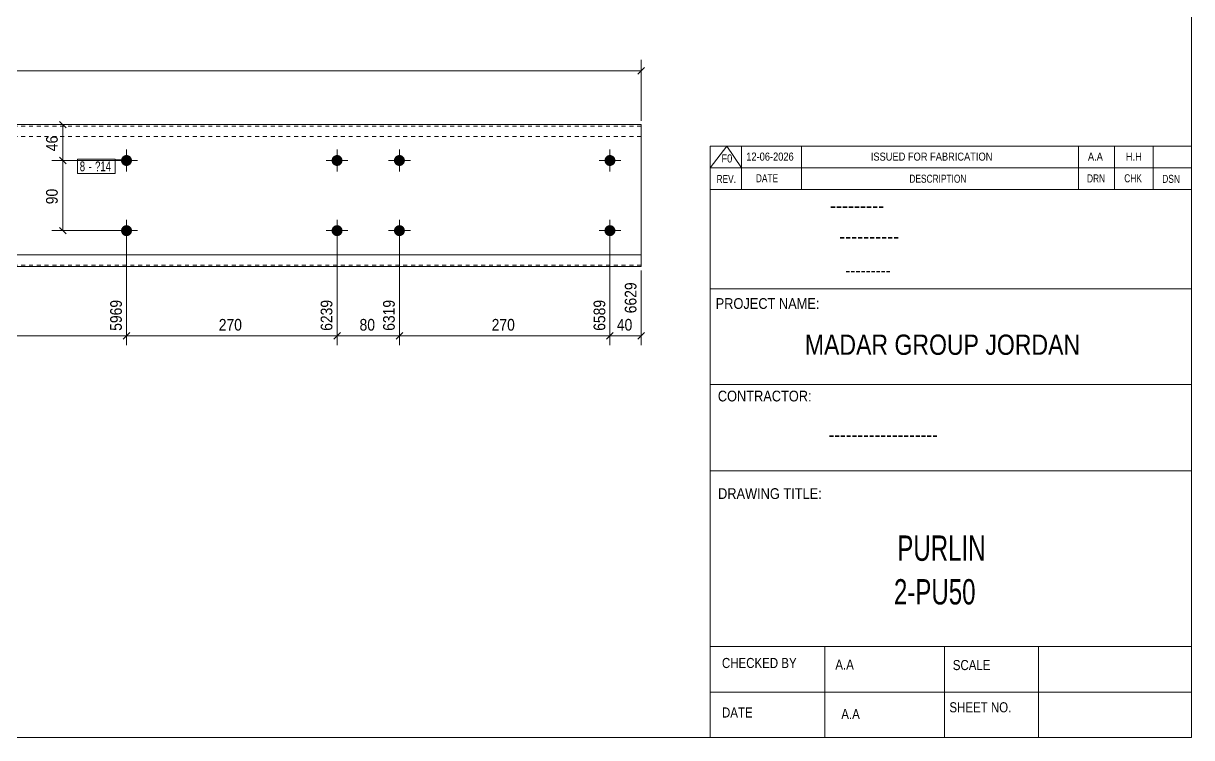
# Model space of a CAD drawing. Header units: millimetres. Extents: x 2 to 579, y 1 to 405.
# Drawn here: x 279.3 to 579, y 5 to 188.3 of the extents above; entities that cross this region are included whole.
import ezdxf

# ---------------------------------------------------------------- set-up
doc = ezdxf.new("R2010")
doc.units = ezdxf.units.MM
doc.linetypes.add('XKITLINE00', pattern=[0])
doc.linetypes.add('XKITLINE01', pattern=[4, 1, -1, 1, -1])
for name, color, linetype, lineweight in [('Bolt', 3, 'Continuous', 0), ('BoltMark', 7, 'Continuous', 0), ('Dimensions', 7, 'Continuous', 0), ('DrawingSheet', 5, 'Continuous', 0), ('OtherObjectType', 7, 'Continuous', 0), ('Part', 2, 'Continuous', 0)]:
    doc.layers.add(name, color=color, linetype=linetype, lineweight=lineweight)
doc.styles.add('@ARIAL_UNICODE_MS_BOLD', font='ARIAL.TTF')
doc.styles.add('ARIAL', font='ARIAL.TTF')
doc.styles.add('ARIAL_NARROW', font='ARIALN.TTF')
doc.styles.add('COMIC_SANS_MS_BOLD', font='COMICBD.TTF')
doc.styles.add('SWIS721_EX_BT', font='ARIAL.TTF')
doc.styles.add('SWISSE', font='ARIAL.TTF')

# ---------------------------------------------------------------- blocks, each defined once
blk = doc.blocks.new('*A2')
at = {"layer": 'Bolt'}
for points in [[(361.2, 153.06), (361.2, 153.02), (361.19, 152.99), (361.19, 152.95), (361.19, 152.92), (361.18, 152.89), (361.18, 152.85), (361.17, 152.82), (361.16, 152.79), (361.16, 152.75), (361.15, 152.72), (361.14, 152.69), (361.13, 152.65), (361.12, 152.62), (361.1, 152.59), (361.09, 152.56), (361.08, 152.52), (361.06, 152.49), (361.05, 152.46), (361.03, 152.43), (361.02, 152.4), (361, 152.37), (360.98, 152.34), (360.96, 152.31), (360.94, 152.29), (360.92, 152.26), (360.9, 152.23), (360.88, 152.2), (360.86, 152.18), (360.83, 152.15), (360.81, 152.13), (360.79, 152.1), (360.76, 152.08), (360.74, 152.05), (360.71, 152.03), (360.69, 152.01), (360.66, 151.99), (360.63, 151.97), (360.6, 151.95), (360.57, 151.93), (360.55, 151.91), (360.52, 151.89), (360.49, 151.87), (360.46, 151.86), (360.43, 151.84), (360.4, 151.83), (360.36, 151.81), (360.33, 151.8), (360.3, 151.79), (360.27, 151.77), (360.24, 151.76), (360.2, 151.75), (360.17, 151.74), (360.14, 151.73), (360.1, 151.73), (360.07, 151.72), (360.04, 151.71), (360, 151.71), (359.97, 151.7), (359.93, 151.7), (359.9, 151.7), (359.87, 151.69), (359.83, 151.69), (359.8, 151.69), (359.76, 151.69), (359.73, 151.69), (359.69, 151.7), (359.66, 151.7), (359.63, 151.7), (359.59, 151.71), (359.56, 151.71), (359.52, 151.72), (359.49, 151.73), (359.46, 151.73), (359.42, 151.74), (359.39, 151.75), (359.36, 151.76), (359.33, 151.77), (359.29, 151.79), (359.26, 151.8), (359.23, 151.81), (359.2, 151.83), (359.17, 151.84), (359.14, 151.86), (359.11, 151.87), (359.08, 151.89), (359.05, 151.91), (359.02, 151.93), (358.99, 151.95), (358.96, 151.97), (358.94, 151.99), (358.91, 152.01), (358.88, 152.03), (358.86, 152.05), (358.83, 152.08), (358.81, 152.1), (358.78, 152.13), (358.76, 152.15), (358.74, 152.18), (358.71, 152.2), (358.69, 152.23), (358.67, 152.26), (358.65, 152.29), (358.63, 152.31), (358.61, 152.34), (358.6, 152.37), (358.58, 152.4), (358.56, 152.43), (358.55, 152.46), (358.53, 152.49), (358.52, 152.52), (358.5, 152.56), (358.49, 152.59), (358.48, 152.62), (358.47, 152.65), (358.46, 152.69), (358.45, 152.72), (358.44, 152.75), (358.43, 152.79), (358.42, 152.82), (358.42, 152.85), (358.41, 152.89), (358.41, 152.92), (358.4, 152.95), (358.4, 152.99), (358.4, 153.02), (358.4, 153.06), (358.4, 153.09), (358.4, 153.13), (358.4, 153.16), (358.4, 153.2), (358.4, 153.23), (358.41, 153.26), (358.41, 153.3), (358.42, 153.33), (358.42, 153.37), (358.43, 153.4), (358.44, 153.43), (358.45, 153.47), (358.46, 153.5), (358.47, 153.53), (358.48, 153.56), (358.49, 153.6), (358.5, 153.63), (358.52, 153.66), (358.53, 153.69), (358.55, 153.72), (358.56, 153.75), (358.58, 153.78), (358.6, 153.81), (358.61, 153.84), (358.63, 153.87), (358.65, 153.9), (358.67, 153.93), (358.69, 153.95), (358.71, 153.98), (358.74, 154.01), (358.76, 154.03), (358.78, 154.06), (358.81, 154.08), (358.83, 154.11), (358.86, 154.13), (358.88, 154.15), (358.91, 154.17), (358.94, 154.2), (358.96, 154.22), (358.99, 154.24), (359.02, 154.26), (359.05, 154.27), (359.08, 154.29), (359.11, 154.31), (359.14, 154.33), (359.17, 154.34), (359.2, 154.36), (359.23, 154.37), (359.26, 154.39), (359.29, 154.4), (359.33, 154.41), (359.36, 154.42), (359.39, 154.43), (359.42, 154.44), (359.46, 154.45), (359.49, 154.46), (359.52, 154.47), (359.56, 154.47), (359.59, 154.48), (359.63, 154.48), (359.66, 154.49), (359.69, 154.49), (359.73, 154.49), (359.76, 154.49), (359.8, 154.49), (359.83, 154.49), (359.87, 154.49), (359.9, 154.49), (359.93, 154.49), (359.97, 154.48), (360, 154.48), (360.04, 154.47), (360.07, 154.47), (360.1, 154.46), (360.14, 154.45), (360.17, 154.44), (360.2, 154.43), (360.24, 154.42), (360.27, 154.41), (360.3, 154.4), (360.33, 154.39), (360.36, 154.37), (360.4, 154.36), (360.43, 154.34), (360.46, 154.33), (360.49, 154.31), (360.52, 154.29), (360.55, 154.27), (360.57, 154.26), (360.6, 154.24), (360.63, 154.22), (360.66, 154.2), (360.69, 154.17), (360.71, 154.15), (360.74, 154.13), (360.76, 154.11), (360.79, 154.08), (360.81, 154.06), (360.83, 154.03), (360.86, 154.01), (360.88, 153.98), (360.9, 153.95), (360.92, 153.93), (360.94, 153.9), (360.96, 153.87), (360.98, 153.84), (361, 153.81), (361.02, 153.78), (361.03, 153.75), (361.05, 153.72), (361.06, 153.69), (361.08, 153.66), (361.09, 153.63), (361.1, 153.6), (361.12, 153.56), (361.13, 153.53), (361.14, 153.5), (361.15, 153.47), (361.16, 153.43), (361.16, 153.4), (361.17, 153.37), (361.18, 153.33), (361.18, 153.3), (361.19, 153.26), (361.19, 153.23), (361.19, 153.2), (361.2, 153.16), (361.2, 153.13), (361.2, 153.09)], [(377.2, 153.06), (377.2, 153.02), (377.19, 152.99), (377.19, 152.95), (377.19, 152.92), (377.18, 152.89), (377.18, 152.85), (377.17, 152.82), (377.16, 152.79), (377.16, 152.75), (377.15, 152.72), (377.14, 152.69), (377.13, 152.65), (377.12, 152.62), (377.1, 152.59), (377.09, 152.56), (377.08, 152.52), (377.06, 152.49), (377.05, 152.46), (377.03, 152.43), (377.02, 152.4), (377, 152.37), (376.98, 152.34), (376.96, 152.31), (376.94, 152.29), (376.92, 152.26), (376.9, 152.23), (376.88, 152.2), (376.86, 152.18), (376.83, 152.15), (376.81, 152.13), (376.79, 152.1), (376.76, 152.08), (376.74, 152.05), (376.71, 152.03), (376.69, 152.01), (376.66, 151.99), (376.63, 151.97), (376.6, 151.95), (376.57, 151.93), (376.55, 151.91), (376.52, 151.89), (376.49, 151.87), (376.46, 151.86), (376.43, 151.84), (376.4, 151.83), (376.36, 151.81), (376.33, 151.8), (376.3, 151.79), (376.27, 151.77), (376.24, 151.76), (376.2, 151.75), (376.17, 151.74), (376.14, 151.73), (376.1, 151.73), (376.07, 151.72), (376.04, 151.71), (376, 151.71), (375.97, 151.7), (375.93, 151.7), (375.9, 151.7), (375.87, 151.69), (375.83, 151.69), (375.8, 151.69), (375.76, 151.69), (375.73, 151.69), (375.69, 151.7), (375.66, 151.7), (375.63, 151.7), (375.59, 151.71), (375.56, 151.71), (375.52, 151.72), (375.49, 151.73), (375.46, 151.73), (375.42, 151.74), (375.39, 151.75), (375.36, 151.76), (375.33, 151.77), (375.29, 151.79), (375.26, 151.8), (375.23, 151.81), (375.2, 151.83), (375.17, 151.84), (375.14, 151.86), (375.11, 151.87), (375.08, 151.89), (375.05, 151.91), (375.02, 151.93), (374.99, 151.95), (374.96, 151.97), (374.94, 151.99), (374.91, 152.01), (374.88, 152.03), (374.86, 152.05), (374.83, 152.08), (374.81, 152.1), (374.78, 152.13), (374.76, 152.15), (374.74, 152.18), (374.71, 152.2), (374.69, 152.23), (374.67, 152.26), (374.65, 152.29), (374.63, 152.31), (374.61, 152.34), (374.6, 152.37), (374.58, 152.4), (374.56, 152.43), (374.55, 152.46), (374.53, 152.49), (374.52, 152.52), (374.5, 152.56), (374.49, 152.59), (374.48, 152.62), (374.47, 152.65), (374.46, 152.69), (374.45, 152.72), (374.44, 152.75), (374.43, 152.79), (374.42, 152.82), (374.42, 152.85), (374.41, 152.89), (374.41, 152.92), (374.4, 152.95), (374.4, 152.99), (374.4, 153.02), (374.4, 153.06), (374.4, 153.09), (374.4, 153.13), (374.4, 153.16), (374.4, 153.2), (374.4, 153.23), (374.41, 153.26), (374.41, 153.3), (374.42, 153.33), (374.42, 153.37), (374.43, 153.4), (374.44, 153.43), (374.45, 153.47), (374.46, 153.5), (374.47, 153.53), (374.48, 153.56), (374.49, 153.6), (374.5, 153.63), (374.52, 153.66), (374.53, 153.69), (374.55, 153.72), (374.56, 153.75), (374.58, 153.78), (374.6, 153.81), (374.61, 153.84), (374.63, 153.87), (374.65, 153.9), (374.67, 153.93), (374.69, 153.95), (374.71, 153.98), (374.74, 154.01), (374.76, 154.03), (374.78, 154.06), (374.81, 154.08), (374.83, 154.11), (374.86, 154.13), (374.88, 154.15), (374.91, 154.17), (374.94, 154.2), (374.96, 154.22), (374.99, 154.24), (375.02, 154.26), (375.05, 154.27), (375.08, 154.29), (375.11, 154.31), (375.14, 154.33), (375.17, 154.34), (375.2, 154.36), (375.23, 154.37), (375.26, 154.39), (375.29, 154.4), (375.33, 154.41), (375.36, 154.42), (375.39, 154.43), (375.42, 154.44), (375.46, 154.45), (375.49, 154.46), (375.52, 154.47), (375.56, 154.47), (375.59, 154.48), (375.63, 154.48), (375.66, 154.49), (375.69, 154.49), (375.73, 154.49), (375.76, 154.49), (375.8, 154.49), (375.83, 154.49), (375.87, 154.49), (375.9, 154.49), (375.93, 154.49), (375.97, 154.48), (376, 154.48), (376.04, 154.47), (376.07, 154.47), (376.1, 154.46), (376.14, 154.45), (376.17, 154.44), (376.2, 154.43), (376.24, 154.42), (376.27, 154.41), (376.3, 154.4), (376.33, 154.39), (376.36, 154.37), (376.4, 154.36), (376.43, 154.34), (376.46, 154.33), (376.49, 154.31), (376.52, 154.29), (376.55, 154.27), (376.57, 154.26), (376.6, 154.24), (376.63, 154.22), (376.66, 154.2), (376.69, 154.17), (376.71, 154.15), (376.74, 154.13), (376.76, 154.11), (376.79, 154.08), (376.81, 154.06), (376.83, 154.03), (376.86, 154.01), (376.88, 153.98), (376.9, 153.95), (376.92, 153.93), (376.94, 153.9), (376.96, 153.87), (376.98, 153.84), (377, 153.81), (377.02, 153.78), (377.03, 153.75), (377.05, 153.72), (377.06, 153.69), (377.08, 153.66), (377.09, 153.63), (377.1, 153.6), (377.12, 153.56), (377.13, 153.53), (377.14, 153.5), (377.15, 153.47), (377.16, 153.43), (377.16, 153.4), (377.17, 153.37), (377.18, 153.33), (377.18, 153.3), (377.19, 153.26), (377.19, 153.23), (377.19, 153.2), (377.2, 153.16), (377.2, 153.13), (377.2, 153.09)], [(361.2, 135.06), (361.2, 135.02), (361.19, 134.99), (361.19, 134.95), (361.19, 134.92), (361.18, 134.89), (361.18, 134.85), (361.17, 134.82), (361.16, 134.79), (361.16, 134.75), (361.15, 134.72), (361.14, 134.69), (361.13, 134.65), (361.12, 134.62), (361.1, 134.59), (361.09, 134.56), (361.08, 134.52), (361.06, 134.49), (361.05, 134.46), (361.03, 134.43), (361.02, 134.4), (361, 134.37), (360.98, 134.34), (360.96, 134.31), (360.94, 134.29), (360.92, 134.26), (360.9, 134.23), (360.88, 134.2), (360.86, 134.18), (360.83, 134.15), (360.81, 134.13), (360.79, 134.1), (360.76, 134.08), (360.74, 134.05), (360.71, 134.03), (360.69, 134.01), (360.66, 133.99), (360.63, 133.97), (360.6, 133.95), (360.57, 133.93), (360.55, 133.91), (360.52, 133.89), (360.49, 133.87), (360.46, 133.86), (360.43, 133.84), (360.4, 133.83), (360.36, 133.81), (360.33, 133.8), (360.3, 133.79), (360.27, 133.77), (360.24, 133.76), (360.2, 133.75), (360.17, 133.74), (360.14, 133.73), (360.1, 133.73), (360.07, 133.72), (360.04, 133.71), (360, 133.71), (359.97, 133.7), (359.93, 133.7), (359.9, 133.7), (359.87, 133.69), (359.83, 133.69), (359.8, 133.69), (359.76, 133.69), (359.73, 133.69), (359.69, 133.7), (359.66, 133.7), (359.63, 133.7), (359.59, 133.71), (359.56, 133.71), (359.52, 133.72), (359.49, 133.73), (359.46, 133.73), (359.42, 133.74), (359.39, 133.75), (359.36, 133.76), (359.33, 133.77), (359.29, 133.79), (359.26, 133.8), (359.23, 133.81), (359.2, 133.83), (359.17, 133.84), (359.14, 133.86), (359.11, 133.87), (359.08, 133.89), (359.05, 133.91), (359.02, 133.93), (358.99, 133.95), (358.96, 133.97), (358.94, 133.99), (358.91, 134.01), (358.88, 134.03), (358.86, 134.05), (358.83, 134.08), (358.81, 134.1), (358.78, 134.13), (358.76, 134.15), (358.74, 134.18), (358.71, 134.2), (358.69, 134.23), (358.67, 134.26), (358.65, 134.29), (358.63, 134.31), (358.61, 134.34), (358.6, 134.37), (358.58, 134.4), (358.56, 134.43), (358.55, 134.46), (358.53, 134.49), (358.52, 134.52), (358.5, 134.56), (358.49, 134.59), (358.48, 134.62), (358.47, 134.65), (358.46, 134.69), (358.45, 134.72), (358.44, 134.75), (358.43, 134.79), (358.42, 134.82), (358.42, 134.85), (358.41, 134.89), (358.41, 134.92), (358.4, 134.95), (358.4, 134.99), (358.4, 135.02), (358.4, 135.06), (358.4, 135.09), (358.4, 135.13), (358.4, 135.16), (358.4, 135.2), (358.4, 135.23), (358.41, 135.26), (358.41, 135.3), (358.42, 135.33), (358.42, 135.37), (358.43, 135.4), (358.44, 135.43), (358.45, 135.47), (358.46, 135.5), (358.47, 135.53), (358.48, 135.56), (358.49, 135.6), (358.5, 135.63), (358.52, 135.66), (358.53, 135.69), (358.55, 135.72), (358.56, 135.75), (358.58, 135.78), (358.6, 135.81), (358.61, 135.84), (358.63, 135.87), (358.65, 135.9), (358.67, 135.93), (358.69, 135.95), (358.71, 135.98), (358.74, 136.01), (358.76, 136.03), (358.78, 136.06), (358.81, 136.08), (358.83, 136.11), (358.86, 136.13), (358.88, 136.15), (358.91, 136.17), (358.94, 136.2), (358.96, 136.22), (358.99, 136.24), (359.02, 136.26), (359.05, 136.27), (359.08, 136.29), (359.11, 136.31), (359.14, 136.33), (359.17, 136.34), (359.2, 136.36), (359.23, 136.37), (359.26, 136.39), (359.29, 136.4), (359.33, 136.41), (359.36, 136.42), (359.39, 136.43), (359.42, 136.44), (359.46, 136.45), (359.49, 136.46), (359.52, 136.47), (359.56, 136.47), (359.59, 136.48), (359.63, 136.48), (359.66, 136.49), (359.69, 136.49), (359.73, 136.49), (359.76, 136.49), (359.8, 136.49), (359.83, 136.49), (359.87, 136.49), (359.9, 136.49), (359.93, 136.49), (359.97, 136.48), (360, 136.48), (360.04, 136.47), (360.07, 136.47), (360.1, 136.46), (360.14, 136.45), (360.17, 136.44), (360.2, 136.43), (360.24, 136.42), (360.27, 136.41), (360.3, 136.4), (360.33, 136.39), (360.36, 136.37), (360.4, 136.36), (360.43, 136.34), (360.46, 136.33), (360.49, 136.31), (360.52, 136.29), (360.55, 136.27), (360.57, 136.26), (360.6, 136.24), (360.63, 136.22), (360.66, 136.2), (360.69, 136.17), (360.71, 136.15), (360.74, 136.13), (360.76, 136.11), (360.79, 136.08), (360.81, 136.06), (360.83, 136.03), (360.86, 136.01), (360.88, 135.98), (360.9, 135.95), (360.92, 135.93), (360.94, 135.9), (360.96, 135.87), (360.98, 135.84), (361, 135.81), (361.02, 135.78), (361.03, 135.75), (361.05, 135.72), (361.06, 135.69), (361.08, 135.66), (361.09, 135.63), (361.1, 135.6), (361.12, 135.56), (361.13, 135.53), (361.14, 135.5), (361.15, 135.47), (361.16, 135.43), (361.16, 135.4), (361.17, 135.37), (361.18, 135.33), (361.18, 135.3), (361.19, 135.26), (361.19, 135.23), (361.19, 135.2), (361.2, 135.16), (361.2, 135.13), (361.2, 135.09)], [(377.2, 135.06), (377.2, 135.02), (377.19, 134.99), (377.19, 134.95), (377.19, 134.92), (377.18, 134.89), (377.18, 134.85), (377.17, 134.82), (377.16, 134.79), (377.16, 134.75), (377.15, 134.72), (377.14, 134.69), (377.13, 134.65), (377.12, 134.62), (377.1, 134.59), (377.09, 134.56), (377.08, 134.52), (377.06, 134.49), (377.05, 134.46), (377.03, 134.43), (377.02, 134.4), (377, 134.37), (376.98, 134.34), (376.96, 134.31), (376.94, 134.29), (376.92, 134.26), (376.9, 134.23), (376.88, 134.2), (376.86, 134.18), (376.83, 134.15), (376.81, 134.13), (376.79, 134.1), (376.76, 134.08), (376.74, 134.05), (376.71, 134.03), (376.69, 134.01), (376.66, 133.99), (376.63, 133.97), (376.6, 133.95), (376.57, 133.93), (376.55, 133.91), (376.52, 133.89), (376.49, 133.87), (376.46, 133.86), (376.43, 133.84), (376.4, 133.83), (376.36, 133.81), (376.33, 133.8), (376.3, 133.79), (376.27, 133.77), (376.24, 133.76), (376.2, 133.75), (376.17, 133.74), (376.14, 133.73), (376.1, 133.73), (376.07, 133.72), (376.04, 133.71), (376, 133.71), (375.97, 133.7), (375.93, 133.7), (375.9, 133.7), (375.87, 133.69), (375.83, 133.69), (375.8, 133.69), (375.76, 133.69), (375.73, 133.69), (375.69, 133.7), (375.66, 133.7), (375.63, 133.7), (375.59, 133.71), (375.56, 133.71), (375.52, 133.72), (375.49, 133.73), (375.46, 133.73), (375.42, 133.74), (375.39, 133.75), (375.36, 133.76), (375.33, 133.77), (375.29, 133.79), (375.26, 133.8), (375.23, 133.81), (375.2, 133.83), (375.17, 133.84), (375.14, 133.86), (375.11, 133.87), (375.08, 133.89), (375.05, 133.91), (375.02, 133.93), (374.99, 133.95), (374.96, 133.97), (374.94, 133.99), (374.91, 134.01), (374.88, 134.03), (374.86, 134.05), (374.83, 134.08), (374.81, 134.1), (374.78, 134.13), (374.76, 134.15), (374.74, 134.18), (374.71, 134.2), (374.69, 134.23), (374.67, 134.26), (374.65, 134.29), (374.63, 134.31), (374.61, 134.34), (374.6, 134.37), (374.58, 134.4), (374.56, 134.43), (374.55, 134.46), (374.53, 134.49), (374.52, 134.52), (374.5, 134.56), (374.49, 134.59), (374.48, 134.62), (374.47, 134.65), (374.46, 134.69), (374.45, 134.72), (374.44, 134.75), (374.43, 134.79), (374.42, 134.82), (374.42, 134.85), (374.41, 134.89), (374.41, 134.92), (374.4, 134.95), (374.4, 134.99), (374.4, 135.02), (374.4, 135.06), (374.4, 135.09), (374.4, 135.13), (374.4, 135.16), (374.4, 135.2), (374.4, 135.23), (374.41, 135.26), (374.41, 135.3), (374.42, 135.33), (374.42, 135.37), (374.43, 135.4), (374.44, 135.43), (374.45, 135.47), (374.46, 135.5), (374.47, 135.53), (374.48, 135.56), (374.49, 135.6), (374.5, 135.63), (374.52, 135.66), (374.53, 135.69), (374.55, 135.72), (374.56, 135.75), (374.58, 135.78), (374.6, 135.81), (374.61, 135.84), (374.63, 135.87), (374.65, 135.9), (374.67, 135.93), (374.69, 135.95), (374.71, 135.98), (374.74, 136.01), (374.76, 136.03), (374.78, 136.06), (374.81, 136.08), (374.83, 136.11), (374.86, 136.13), (374.88, 136.15), (374.91, 136.17), (374.94, 136.2), (374.96, 136.22), (374.99, 136.24), (375.02, 136.26), (375.05, 136.27), (375.08, 136.29), (375.11, 136.31), (375.14, 136.33), (375.17, 136.34), (375.2, 136.36), (375.23, 136.37), (375.26, 136.39), (375.29, 136.4), (375.33, 136.41), (375.36, 136.42), (375.39, 136.43), (375.42, 136.44), (375.46, 136.45), (375.49, 136.46), (375.52, 136.47), (375.56, 136.47), (375.59, 136.48), (375.63, 136.48), (375.66, 136.49), (375.69, 136.49), (375.73, 136.49), (375.76, 136.49), (375.8, 136.49), (375.83, 136.49), (375.87, 136.49), (375.9, 136.49), (375.93, 136.49), (375.97, 136.48), (376, 136.48), (376.04, 136.47), (376.07, 136.47), (376.1, 136.46), (376.14, 136.45), (376.17, 136.44), (376.2, 136.43), (376.24, 136.42), (376.27, 136.41), (376.3, 136.4), (376.33, 136.39), (376.36, 136.37), (376.4, 136.36), (376.43, 136.34), (376.46, 136.33), (376.49, 136.31), (376.52, 136.29), (376.55, 136.27), (376.57, 136.26), (376.6, 136.24), (376.63, 136.22), (376.66, 136.2), (376.69, 136.17), (376.71, 136.15), (376.74, 136.13), (376.76, 136.11), (376.79, 136.08), (376.81, 136.06), (376.83, 136.03), (376.86, 136.01), (376.88, 135.98), (376.9, 135.95), (376.92, 135.93), (376.94, 135.9), (376.96, 135.87), (376.98, 135.84), (377, 135.81), (377.02, 135.78), (377.03, 135.75), (377.05, 135.72), (377.06, 135.69), (377.08, 135.66), (377.09, 135.63), (377.1, 135.6), (377.12, 135.56), (377.13, 135.53), (377.14, 135.5), (377.15, 135.47), (377.16, 135.43), (377.16, 135.4), (377.17, 135.37), (377.18, 135.33), (377.18, 135.3), (377.19, 135.26), (377.19, 135.23), (377.19, 135.2), (377.2, 135.16), (377.2, 135.13), (377.2, 135.09)]]:
    blk.add_hatch(color=3, dxfattribs=at).paths.add_polyline_path(points, flags=17)
at = {"layer": 'Bolt', "color": 3, "linetype": 'XKITLINE00', "lineweight": 0}
for p, q in [((359.8, 155.89), (359.8, 150.29)), ((375.8, 155.89), (375.8, 150.29)), ((362.6, 153.09), (357, 153.09)), ((378.6, 153.09), (373, 153.09)), ((359.8, 137.89), (359.8, 132.29)), ((375.8, 137.89), (375.8, 132.29)), ((362.6, 135.09), (357, 135.09)), ((378.6, 135.09), (373, 135.09))]:
    blk.add_line(p, q, dxfattribs=at)
blk = doc.blocks.new('*A3')
at = {"layer": 'Bolt'}
for points in [[(307.2, 153.06), (307.2, 153.02), (307.19, 152.99), (307.19, 152.95), (307.19, 152.92), (307.18, 152.89), (307.18, 152.85), (307.17, 152.82), (307.16, 152.79), (307.16, 152.75), (307.15, 152.72), (307.14, 152.69), (307.13, 152.65), (307.12, 152.62), (307.1, 152.59), (307.09, 152.56), (307.08, 152.52), (307.06, 152.49), (307.05, 152.46), (307.03, 152.43), (307.02, 152.4), (307, 152.37), (306.98, 152.34), (306.96, 152.31), (306.94, 152.29), (306.92, 152.26), (306.9, 152.23), (306.88, 152.2), (306.86, 152.18), (306.83, 152.15), (306.81, 152.13), (306.79, 152.1), (306.76, 152.08), (306.74, 152.05), (306.71, 152.03), (306.69, 152.01), (306.66, 151.99), (306.63, 151.97), (306.6, 151.95), (306.57, 151.93), (306.55, 151.91), (306.52, 151.89), (306.49, 151.87), (306.46, 151.86), (306.43, 151.84), (306.4, 151.83), (306.36, 151.81), (306.33, 151.8), (306.3, 151.79), (306.27, 151.77), (306.24, 151.76), (306.2, 151.75), (306.17, 151.74), (306.14, 151.73), (306.1, 151.73), (306.07, 151.72), (306.04, 151.71), (306, 151.71), (305.97, 151.7), (305.93, 151.7), (305.9, 151.7), (305.87, 151.69), (305.83, 151.69), (305.8, 151.69), (305.76, 151.69), (305.73, 151.69), (305.69, 151.7), (305.66, 151.7), (305.63, 151.7), (305.59, 151.71), (305.56, 151.71), (305.52, 151.72), (305.49, 151.73), (305.46, 151.73), (305.42, 151.74), (305.39, 151.75), (305.36, 151.76), (305.33, 151.77), (305.29, 151.79), (305.26, 151.8), (305.23, 151.81), (305.2, 151.83), (305.17, 151.84), (305.14, 151.86), (305.11, 151.87), (305.08, 151.89), (305.05, 151.91), (305.02, 151.93), (304.99, 151.95), (304.96, 151.97), (304.94, 151.99), (304.91, 152.01), (304.88, 152.03), (304.86, 152.05), (304.83, 152.08), (304.81, 152.1), (304.78, 152.13), (304.76, 152.15), (304.74, 152.18), (304.71, 152.2), (304.69, 152.23), (304.67, 152.26), (304.65, 152.29), (304.63, 152.31), (304.61, 152.34), (304.6, 152.37), (304.58, 152.4), (304.56, 152.43), (304.55, 152.46), (304.53, 152.49), (304.52, 152.52), (304.5, 152.56), (304.49, 152.59), (304.48, 152.62), (304.47, 152.65), (304.46, 152.69), (304.45, 152.72), (304.44, 152.75), (304.43, 152.79), (304.42, 152.82), (304.42, 152.85), (304.41, 152.89), (304.41, 152.92), (304.4, 152.95), (304.4, 152.99), (304.4, 153.02), (304.4, 153.06), (304.4, 153.09), (304.4, 153.13), (304.4, 153.16), (304.4, 153.2), (304.4, 153.23), (304.41, 153.26), (304.41, 153.3), (304.42, 153.33), (304.42, 153.37), (304.43, 153.4), (304.44, 153.43), (304.45, 153.47), (304.46, 153.5), (304.47, 153.53), (304.48, 153.56), (304.49, 153.6), (304.5, 153.63), (304.52, 153.66), (304.53, 153.69), (304.55, 153.72), (304.56, 153.75), (304.58, 153.78), (304.6, 153.81), (304.61, 153.84), (304.63, 153.87), (304.65, 153.9), (304.67, 153.93), (304.69, 153.95), (304.71, 153.98), (304.74, 154.01), (304.76, 154.03), (304.78, 154.06), (304.81, 154.08), (304.83, 154.11), (304.86, 154.13), (304.88, 154.15), (304.91, 154.17), (304.94, 154.2), (304.96, 154.22), (304.99, 154.24), (305.02, 154.26), (305.05, 154.27), (305.08, 154.29), (305.11, 154.31), (305.14, 154.33), (305.17, 154.34), (305.2, 154.36), (305.23, 154.37), (305.26, 154.39), (305.29, 154.4), (305.33, 154.41), (305.36, 154.42), (305.39, 154.43), (305.42, 154.44), (305.46, 154.45), (305.49, 154.46), (305.52, 154.47), (305.56, 154.47), (305.59, 154.48), (305.63, 154.48), (305.66, 154.49), (305.69, 154.49), (305.73, 154.49), (305.76, 154.49), (305.8, 154.49), (305.83, 154.49), (305.87, 154.49), (305.9, 154.49), (305.93, 154.49), (305.97, 154.48), (306, 154.48), (306.04, 154.47), (306.07, 154.47), (306.1, 154.46), (306.14, 154.45), (306.17, 154.44), (306.2, 154.43), (306.24, 154.42), (306.27, 154.41), (306.3, 154.4), (306.33, 154.39), (306.36, 154.37), (306.4, 154.36), (306.43, 154.34), (306.46, 154.33), (306.49, 154.31), (306.52, 154.29), (306.55, 154.27), (306.57, 154.26), (306.6, 154.24), (306.63, 154.22), (306.66, 154.2), (306.69, 154.17), (306.71, 154.15), (306.74, 154.13), (306.76, 154.11), (306.79, 154.08), (306.81, 154.06), (306.83, 154.03), (306.86, 154.01), (306.88, 153.98), (306.9, 153.95), (306.92, 153.93), (306.94, 153.9), (306.96, 153.87), (306.98, 153.84), (307, 153.81), (307.02, 153.78), (307.03, 153.75), (307.05, 153.72), (307.06, 153.69), (307.08, 153.66), (307.09, 153.63), (307.1, 153.6), (307.12, 153.56), (307.13, 153.53), (307.14, 153.5), (307.15, 153.47), (307.16, 153.43), (307.16, 153.4), (307.17, 153.37), (307.18, 153.33), (307.18, 153.3), (307.19, 153.26), (307.19, 153.23), (307.19, 153.2), (307.2, 153.16), (307.2, 153.13), (307.2, 153.09)], [(431.2, 153.06), (431.2, 153.02), (431.19, 152.99), (431.19, 152.95), (431.19, 152.92), (431.18, 152.89), (431.18, 152.85), (431.17, 152.82), (431.16, 152.79), (431.16, 152.75), (431.15, 152.72), (431.14, 152.69), (431.13, 152.65), (431.12, 152.62), (431.1, 152.59), (431.09, 152.56), (431.08, 152.52), (431.06, 152.49), (431.05, 152.46), (431.03, 152.43), (431.02, 152.4), (431, 152.37), (430.98, 152.34), (430.96, 152.31), (430.94, 152.29), (430.92, 152.26), (430.9, 152.23), (430.88, 152.2), (430.86, 152.18), (430.83, 152.15), (430.81, 152.13), (430.79, 152.1), (430.76, 152.08), (430.74, 152.05), (430.71, 152.03), (430.69, 152.01), (430.66, 151.99), (430.63, 151.97), (430.6, 151.95), (430.57, 151.93), (430.55, 151.91), (430.52, 151.89), (430.49, 151.87), (430.46, 151.86), (430.43, 151.84), (430.4, 151.83), (430.36, 151.81), (430.33, 151.8), (430.3, 151.79), (430.27, 151.77), (430.24, 151.76), (430.2, 151.75), (430.17, 151.74), (430.14, 151.73), (430.1, 151.73), (430.07, 151.72), (430.04, 151.71), (430, 151.71), (429.97, 151.7), (429.93, 151.7), (429.9, 151.7), (429.87, 151.69), (429.83, 151.69), (429.8, 151.69), (429.76, 151.69), (429.73, 151.69), (429.69, 151.7), (429.66, 151.7), (429.63, 151.7), (429.59, 151.71), (429.56, 151.71), (429.52, 151.72), (429.49, 151.73), (429.46, 151.73), (429.42, 151.74), (429.39, 151.75), (429.36, 151.76), (429.33, 151.77), (429.29, 151.79), (429.26, 151.8), (429.23, 151.81), (429.2, 151.83), (429.17, 151.84), (429.14, 151.86), (429.11, 151.87), (429.08, 151.89), (429.05, 151.91), (429.02, 151.93), (428.99, 151.95), (428.96, 151.97), (428.94, 151.99), (428.91, 152.01), (428.88, 152.03), (428.86, 152.05), (428.83, 152.08), (428.81, 152.1), (428.78, 152.13), (428.76, 152.15), (428.74, 152.18), (428.71, 152.2), (428.69, 152.23), (428.67, 152.26), (428.65, 152.29), (428.63, 152.31), (428.61, 152.34), (428.6, 152.37), (428.58, 152.4), (428.56, 152.43), (428.55, 152.46), (428.53, 152.49), (428.52, 152.52), (428.5, 152.56), (428.49, 152.59), (428.48, 152.62), (428.47, 152.65), (428.46, 152.69), (428.45, 152.72), (428.44, 152.75), (428.43, 152.79), (428.42, 152.82), (428.42, 152.85), (428.41, 152.89), (428.41, 152.92), (428.4, 152.95), (428.4, 152.99), (428.4, 153.02), (428.4, 153.06), (428.4, 153.09), (428.4, 153.13), (428.4, 153.16), (428.4, 153.2), (428.4, 153.23), (428.41, 153.26), (428.41, 153.3), (428.42, 153.33), (428.42, 153.37), (428.43, 153.4), (428.44, 153.43), (428.45, 153.47), (428.46, 153.5), (428.47, 153.53), (428.48, 153.56), (428.49, 153.6), (428.5, 153.63), (428.52, 153.66), (428.53, 153.69), (428.55, 153.72), (428.56, 153.75), (428.58, 153.78), (428.6, 153.81), (428.61, 153.84), (428.63, 153.87), (428.65, 153.9), (428.67, 153.93), (428.69, 153.95), (428.71, 153.98), (428.74, 154.01), (428.76, 154.03), (428.78, 154.06), (428.81, 154.08), (428.83, 154.11), (428.86, 154.13), (428.88, 154.15), (428.91, 154.17), (428.94, 154.2), (428.96, 154.22), (428.99, 154.24), (429.02, 154.26), (429.05, 154.27), (429.08, 154.29), (429.11, 154.31), (429.14, 154.33), (429.17, 154.34), (429.2, 154.36), (429.23, 154.37), (429.26, 154.39), (429.29, 154.4), (429.33, 154.41), (429.36, 154.42), (429.39, 154.43), (429.42, 154.44), (429.46, 154.45), (429.49, 154.46), (429.52, 154.47), (429.56, 154.47), (429.59, 154.48), (429.63, 154.48), (429.66, 154.49), (429.69, 154.49), (429.73, 154.49), (429.76, 154.49), (429.8, 154.49), (429.83, 154.49), (429.87, 154.49), (429.9, 154.49), (429.93, 154.49), (429.97, 154.48), (430, 154.48), (430.04, 154.47), (430.07, 154.47), (430.1, 154.46), (430.14, 154.45), (430.17, 154.44), (430.2, 154.43), (430.24, 154.42), (430.27, 154.41), (430.3, 154.4), (430.33, 154.39), (430.36, 154.37), (430.4, 154.36), (430.43, 154.34), (430.46, 154.33), (430.49, 154.31), (430.52, 154.29), (430.55, 154.27), (430.57, 154.26), (430.6, 154.24), (430.63, 154.22), (430.66, 154.2), (430.69, 154.17), (430.71, 154.15), (430.74, 154.13), (430.76, 154.11), (430.79, 154.08), (430.81, 154.06), (430.83, 154.03), (430.86, 154.01), (430.88, 153.98), (430.9, 153.95), (430.92, 153.93), (430.94, 153.9), (430.96, 153.87), (430.98, 153.84), (431, 153.81), (431.02, 153.78), (431.03, 153.75), (431.05, 153.72), (431.06, 153.69), (431.08, 153.66), (431.09, 153.63), (431.1, 153.6), (431.12, 153.56), (431.13, 153.53), (431.14, 153.5), (431.15, 153.47), (431.16, 153.43), (431.16, 153.4), (431.17, 153.37), (431.18, 153.33), (431.18, 153.3), (431.19, 153.26), (431.19, 153.23), (431.19, 153.2), (431.2, 153.16), (431.2, 153.13), (431.2, 153.09)], [(307.2, 135.06), (307.2, 135.02), (307.19, 134.99), (307.19, 134.95), (307.19, 134.92), (307.18, 134.89), (307.18, 134.85), (307.17, 134.82), (307.16, 134.79), (307.16, 134.75), (307.15, 134.72), (307.14, 134.69), (307.13, 134.65), (307.12, 134.62), (307.1, 134.59), (307.09, 134.56), (307.08, 134.52), (307.06, 134.49), (307.05, 134.46), (307.03, 134.43), (307.02, 134.4), (307, 134.37), (306.98, 134.34), (306.96, 134.31), (306.94, 134.29), (306.92, 134.26), (306.9, 134.23), (306.88, 134.2), (306.86, 134.18), (306.83, 134.15), (306.81, 134.13), (306.79, 134.1), (306.76, 134.08), (306.74, 134.05), (306.71, 134.03), (306.69, 134.01), (306.66, 133.99), (306.63, 133.97), (306.6, 133.95), (306.57, 133.93), (306.55, 133.91), (306.52, 133.89), (306.49, 133.87), (306.46, 133.86), (306.43, 133.84), (306.4, 133.83), (306.36, 133.81), (306.33, 133.8), (306.3, 133.79), (306.27, 133.77), (306.24, 133.76), (306.2, 133.75), (306.17, 133.74), (306.14, 133.73), (306.1, 133.73), (306.07, 133.72), (306.04, 133.71), (306, 133.71), (305.97, 133.7), (305.93, 133.7), (305.9, 133.7), (305.87, 133.69), (305.83, 133.69), (305.8, 133.69), (305.76, 133.69), (305.73, 133.69), (305.69, 133.7), (305.66, 133.7), (305.63, 133.7), (305.59, 133.71), (305.56, 133.71), (305.52, 133.72), (305.49, 133.73), (305.46, 133.73), (305.42, 133.74), (305.39, 133.75), (305.36, 133.76), (305.33, 133.77), (305.29, 133.79), (305.26, 133.8), (305.23, 133.81), (305.2, 133.83), (305.17, 133.84), (305.14, 133.86), (305.11, 133.87), (305.08, 133.89), (305.05, 133.91), (305.02, 133.93), (304.99, 133.95), (304.96, 133.97), (304.94, 133.99), (304.91, 134.01), (304.88, 134.03), (304.86, 134.05), (304.83, 134.08), (304.81, 134.1), (304.78, 134.13), (304.76, 134.15), (304.74, 134.18), (304.71, 134.2), (304.69, 134.23), (304.67, 134.26), (304.65, 134.29), (304.63, 134.31), (304.61, 134.34), (304.6, 134.37), (304.58, 134.4), (304.56, 134.43), (304.55, 134.46), (304.53, 134.49), (304.52, 134.52), (304.5, 134.56), (304.49, 134.59), (304.48, 134.62), (304.47, 134.65), (304.46, 134.69), (304.45, 134.72), (304.44, 134.75), (304.43, 134.79), (304.42, 134.82), (304.42, 134.85), (304.41, 134.89), (304.41, 134.92), (304.4, 134.95), (304.4, 134.99), (304.4, 135.02), (304.4, 135.06), (304.4, 135.09), (304.4, 135.13), (304.4, 135.16), (304.4, 135.2), (304.4, 135.23), (304.41, 135.26), (304.41, 135.3), (304.42, 135.33), (304.42, 135.37), (304.43, 135.4), (304.44, 135.43), (304.45, 135.47), (304.46, 135.5), (304.47, 135.53), (304.48, 135.56), (304.49, 135.6), (304.5, 135.63), (304.52, 135.66), (304.53, 135.69), (304.55, 135.72), (304.56, 135.75), (304.58, 135.78), (304.6, 135.81), (304.61, 135.84), (304.63, 135.87), (304.65, 135.9), (304.67, 135.93), (304.69, 135.95), (304.71, 135.98), (304.74, 136.01), (304.76, 136.03), (304.78, 136.06), (304.81, 136.08), (304.83, 136.11), (304.86, 136.13), (304.88, 136.15), (304.91, 136.17), (304.94, 136.2), (304.96, 136.22), (304.99, 136.24), (305.02, 136.26), (305.05, 136.27), (305.08, 136.29), (305.11, 136.31), (305.14, 136.33), (305.17, 136.34), (305.2, 136.36), (305.23, 136.37), (305.26, 136.39), (305.29, 136.4), (305.33, 136.41), (305.36, 136.42), (305.39, 136.43), (305.42, 136.44), (305.46, 136.45), (305.49, 136.46), (305.52, 136.47), (305.56, 136.47), (305.59, 136.48), (305.63, 136.48), (305.66, 136.49), (305.69, 136.49), (305.73, 136.49), (305.76, 136.49), (305.8, 136.49), (305.83, 136.49), (305.87, 136.49), (305.9, 136.49), (305.93, 136.49), (305.97, 136.48), (306, 136.48), (306.04, 136.47), (306.07, 136.47), (306.1, 136.46), (306.14, 136.45), (306.17, 136.44), (306.2, 136.43), (306.24, 136.42), (306.27, 136.41), (306.3, 136.4), (306.33, 136.39), (306.36, 136.37), (306.4, 136.36), (306.43, 136.34), (306.46, 136.33), (306.49, 136.31), (306.52, 136.29), (306.55, 136.27), (306.57, 136.26), (306.6, 136.24), (306.63, 136.22), (306.66, 136.2), (306.69, 136.17), (306.71, 136.15), (306.74, 136.13), (306.76, 136.11), (306.79, 136.08), (306.81, 136.06), (306.83, 136.03), (306.86, 136.01), (306.88, 135.98), (306.9, 135.95), (306.92, 135.93), (306.94, 135.9), (306.96, 135.87), (306.98, 135.84), (307, 135.81), (307.02, 135.78), (307.03, 135.75), (307.05, 135.72), (307.06, 135.69), (307.08, 135.66), (307.09, 135.63), (307.1, 135.6), (307.12, 135.56), (307.13, 135.53), (307.14, 135.5), (307.15, 135.47), (307.16, 135.43), (307.16, 135.4), (307.17, 135.37), (307.18, 135.33), (307.18, 135.3), (307.19, 135.26), (307.19, 135.23), (307.19, 135.2), (307.2, 135.16), (307.2, 135.13), (307.2, 135.09)], [(431.2, 135.06), (431.2, 135.02), (431.19, 134.99), (431.19, 134.95), (431.19, 134.92), (431.18, 134.89), (431.18, 134.85), (431.17, 134.82), (431.16, 134.79), (431.16, 134.75), (431.15, 134.72), (431.14, 134.69), (431.13, 134.65), (431.12, 134.62), (431.1, 134.59), (431.09, 134.56), (431.08, 134.52), (431.06, 134.49), (431.05, 134.46), (431.03, 134.43), (431.02, 134.4), (431, 134.37), (430.98, 134.34), (430.96, 134.31), (430.94, 134.29), (430.92, 134.26), (430.9, 134.23), (430.88, 134.2), (430.86, 134.18), (430.83, 134.15), (430.81, 134.13), (430.79, 134.1), (430.76, 134.08), (430.74, 134.05), (430.71, 134.03), (430.69, 134.01), (430.66, 133.99), (430.63, 133.97), (430.6, 133.95), (430.57, 133.93), (430.55, 133.91), (430.52, 133.89), (430.49, 133.87), (430.46, 133.86), (430.43, 133.84), (430.4, 133.83), (430.36, 133.81), (430.33, 133.8), (430.3, 133.79), (430.27, 133.77), (430.24, 133.76), (430.2, 133.75), (430.17, 133.74), (430.14, 133.73), (430.1, 133.73), (430.07, 133.72), (430.04, 133.71), (430, 133.71), (429.97, 133.7), (429.93, 133.7), (429.9, 133.7), (429.87, 133.69), (429.83, 133.69), (429.8, 133.69), (429.76, 133.69), (429.73, 133.69), (429.69, 133.7), (429.66, 133.7), (429.63, 133.7), (429.59, 133.71), (429.56, 133.71), (429.52, 133.72), (429.49, 133.73), (429.46, 133.73), (429.42, 133.74), (429.39, 133.75), (429.36, 133.76), (429.33, 133.77), (429.29, 133.79), (429.26, 133.8), (429.23, 133.81), (429.2, 133.83), (429.17, 133.84), (429.14, 133.86), (429.11, 133.87), (429.08, 133.89), (429.05, 133.91), (429.02, 133.93), (428.99, 133.95), (428.96, 133.97), (428.94, 133.99), (428.91, 134.01), (428.88, 134.03), (428.86, 134.05), (428.83, 134.08), (428.81, 134.1), (428.78, 134.13), (428.76, 134.15), (428.74, 134.18), (428.71, 134.2), (428.69, 134.23), (428.67, 134.26), (428.65, 134.29), (428.63, 134.31), (428.61, 134.34), (428.6, 134.37), (428.58, 134.4), (428.56, 134.43), (428.55, 134.46), (428.53, 134.49), (428.52, 134.52), (428.5, 134.56), (428.49, 134.59), (428.48, 134.62), (428.47, 134.65), (428.46, 134.69), (428.45, 134.72), (428.44, 134.75), (428.43, 134.79), (428.42, 134.82), (428.42, 134.85), (428.41, 134.89), (428.41, 134.92), (428.4, 134.95), (428.4, 134.99), (428.4, 135.02), (428.4, 135.06), (428.4, 135.09), (428.4, 135.13), (428.4, 135.16), (428.4, 135.2), (428.4, 135.23), (428.41, 135.26), (428.41, 135.3), (428.42, 135.33), (428.42, 135.37), (428.43, 135.4), (428.44, 135.43), (428.45, 135.47), (428.46, 135.5), (428.47, 135.53), (428.48, 135.56), (428.49, 135.6), (428.5, 135.63), (428.52, 135.66), (428.53, 135.69), (428.55, 135.72), (428.56, 135.75), (428.58, 135.78), (428.6, 135.81), (428.61, 135.84), (428.63, 135.87), (428.65, 135.9), (428.67, 135.93), (428.69, 135.95), (428.71, 135.98), (428.74, 136.01), (428.76, 136.03), (428.78, 136.06), (428.81, 136.08), (428.83, 136.11), (428.86, 136.13), (428.88, 136.15), (428.91, 136.17), (428.94, 136.2), (428.96, 136.22), (428.99, 136.24), (429.02, 136.26), (429.05, 136.27), (429.08, 136.29), (429.11, 136.31), (429.14, 136.33), (429.17, 136.34), (429.2, 136.36), (429.23, 136.37), (429.26, 136.39), (429.29, 136.4), (429.33, 136.41), (429.36, 136.42), (429.39, 136.43), (429.42, 136.44), (429.46, 136.45), (429.49, 136.46), (429.52, 136.47), (429.56, 136.47), (429.59, 136.48), (429.63, 136.48), (429.66, 136.49), (429.69, 136.49), (429.73, 136.49), (429.76, 136.49), (429.8, 136.49), (429.83, 136.49), (429.87, 136.49), (429.9, 136.49), (429.93, 136.49), (429.97, 136.48), (430, 136.48), (430.04, 136.47), (430.07, 136.47), (430.1, 136.46), (430.14, 136.45), (430.17, 136.44), (430.2, 136.43), (430.24, 136.42), (430.27, 136.41), (430.3, 136.4), (430.33, 136.39), (430.36, 136.37), (430.4, 136.36), (430.43, 136.34), (430.46, 136.33), (430.49, 136.31), (430.52, 136.29), (430.55, 136.27), (430.57, 136.26), (430.6, 136.24), (430.63, 136.22), (430.66, 136.2), (430.69, 136.17), (430.71, 136.15), (430.74, 136.13), (430.76, 136.11), (430.79, 136.08), (430.81, 136.06), (430.83, 136.03), (430.86, 136.01), (430.88, 135.98), (430.9, 135.95), (430.92, 135.93), (430.94, 135.9), (430.96, 135.87), (430.98, 135.84), (431, 135.81), (431.02, 135.78), (431.03, 135.75), (431.05, 135.72), (431.06, 135.69), (431.08, 135.66), (431.09, 135.63), (431.1, 135.6), (431.12, 135.56), (431.13, 135.53), (431.14, 135.5), (431.15, 135.47), (431.16, 135.43), (431.16, 135.4), (431.17, 135.37), (431.18, 135.33), (431.18, 135.3), (431.19, 135.26), (431.19, 135.23), (431.19, 135.2), (431.2, 135.16), (431.2, 135.13), (431.2, 135.09)]]:
    blk.add_hatch(color=3, dxfattribs=at).paths.add_polyline_path(points, flags=17)
at = {"layer": 'Bolt', "color": 3, "linetype": 'XKITLINE00', "lineweight": 0}
for p, q in [((305.8, 155.89), (305.8, 150.29)), ((429.8, 155.89), (429.8, 150.29)), ((308.6, 153.09), (303, 153.09)), ((432.6, 153.09), (427, 153.09)), ((305.8, 137.89), (305.8, 132.29)), ((429.8, 137.89), (429.8, 132.29)), ((308.6, 135.09), (303, 135.09)), ((432.6, 135.09), (427, 135.09))]:
    blk.add_line(p, q, dxfattribs=at)
blk = doc.blocks.new('*A4')
at = {"layer": 'Part', "color": 2, "linetype": 'XKITLINE00', "lineweight": 0}
for p, q in [((437.8, 162.29), (195.6, 162.29)), ((437.8, 162.29), (437.8, 125.89)), ((437.8, 128.89), (195.6, 128.89)), ((437.8, 125.89), (195.6, 125.89))]:
    blk.add_line(p, q, dxfattribs=at)
at = {"layer": 'Part', "color": 7, "linetype": 'XKITLINE01', "lineweight": 0}
for p, q in [((437.8, 161.93), (195.6, 161.93)), ((437.8, 159.29), (195.6, 159.29)), ((437.8, 126.25), (195.6, 126.25))]:
    blk.add_line(p, q, dxfattribs=at)
blk = doc.blocks.new('*A9')
at = {"layer": 'DrawingSheet', "color": 5, "linetype": 'XKITLINE00', "lineweight": 0}
for p, q in [((579, 5), (579, 405)), ((5, 5), (579, 5))]:
    blk.add_line(p, q, dxfattribs=at)
blk = doc.blocks.new('*A12')
at = {"layer": 'OtherObjectType', "color": 7, "linetype": 'XKITLINE00', "lineweight": 0}
for p, q in [((455.5, 156.76), (579, 156.76)), ((455.5, 151.21), (459.82, 156.76)), ((455.5, 151.21), (455.5, 156.76)), ((459.82, 156.76), (463.53, 151.21)), ((463.53, 151.21), (463.53, 156.76)), ((478.97, 151.21), (478.97, 156.76)), ((549.98, 151.21), (549.98, 156.76)), ((559.24, 151.21), (559.24, 156.76)), ((569.12, 151.21), (569.12, 156.76)), ((579, 151.21), (579, 156.76)), ((455.5, 151.21), (579, 151.21)), ((455.5, 145.65), (455.5, 151.21)), ((459.21, 151.21), (579, 151.21)), ((463.53, 145.65), (463.53, 151.21)), ((478.97, 145.65), (478.97, 151.21)), ((549.98, 145.65), (549.98, 151.21)), ((559.24, 145.65), (559.24, 151.21)), ((569.12, 145.65), (569.12, 151.21)), ((579, 145.65), (579, 151.21))]:
    blk.add_line(p, q, dxfattribs=at)
at = {"layer": 'OtherObjectType', "color": 7, "style": 'ARIAL_NARROW'}
for s, height, width, p in [('F0', 2.058, 1.008832, (458.4, 152.59)), ('12-06-2026', 2.058, 1.008832, (464.76, 153.06)), ('ISSUED FOR FABRICATION', 2.0583, 1.008832, (496.71, 153.06)), ('A.A', 2.058, 1.008832, (552.4, 153.06)), ('H.H', 2.058, 1.008832, (562.13, 153.06)), ('REV.', 2.058, 0.907949, (457.13, 147.31)), ('DATE', 2.058, 0.907949, (467.23, 147.5)), ('DESCRIPTION', 2.0583, 0.907949, (506.61, 147.39)), ('DRN', 2.058, 0.907949, (552.17, 147.47)), ('CHK', 2.058, 0.907949, (561.72, 147.5)), ('DSN', 2.058, 0.907949, (571.47, 147.35))]:
    blk.add_text(s, height=height, dxfattribs=dict(at, width=width)).set_placement(p)
blk = doc.blocks.new('*A14')
at = {"layer": 'OtherObjectType', "color": 2, "linetype": 'XKITLINE00', "lineweight": 0}
for p, q in [((455.5, 145.65), (579, 145.65)), ((455.5, 5), (455.5, 145.64)), ((578.98, 145.64), (579, 5)), ((579, 120.14), (455.5, 120.14)), ((455.5, 95.63), (579, 95.63)), ((579, 73.49), (455.5, 73.49)), ((579, 28.4), (455.5, 28.4)), ((484.94, 28.4), (484.94, 5)), ((515.62, 5), (515.62, 28.4)), ((539.75, 5), (539.75, 28.4)), ((579, 16.7), (455.5, 16.7)), ((579, 5), (455.5, 5))]:
    blk.add_line(p, q, dxfattribs=at)
at = {"layer": 'OtherObjectType', "color": 4, "style": '@ARIAL_UNICODE_MS_BOLD', "width": 0.85}
blk.add_text('---------', height=3.9, dxfattribs=at).set_placement((486.23, 139.59))
at = {"layer": 'OtherObjectType', "color": 7, "style": 'ARIAL', "width": 0.85}
for s, height, p in [('----------', 3.9, (488.56, 131.77)), ('---------', 3.25, (490.21, 123.31))]:
    blk.add_text(s, height=height, dxfattribs=at).set_placement(p)
at = {"layer": 'OtherObjectType', "color": 3, "width": 0.85}
for s, style, p in [('PROJECT NAME:', 'SWIS721_EX_BT', (456.92, 115.01)), ('CONTRACTOR:', 'SWISSE', (457.47, 91.27)), ('DRAWING TITLE:', 'SWIS721_EX_BT', (457.53, 66.24))]:
    blk.add_text(s, height=2.7618, dxfattribs=dict(at, style=style)).set_placement(p)
at = {"layer": 'OtherObjectType', "color": 7, "width": 0.85}
for s, height, p in [('MADAR GROUP JORDAN', 5.2, (479.79, 103.23)), ('CHECKED BY', 2.592, (458.53, 22.86)), ('A.A', 2.592, (487.61, 22.45)), ('SCALE', 2.592, (517.74, 22.33)), ('DATE', 2.592, (458.54, 10.16)), ('A.A', 2.592, (489.14, 9.76)), ('SHEET NO.', 2.592, (516.87, 11.49))]:
    blk.add_text(s, height=height, dxfattribs=at).set_placement(p)
at = {"layer": 'OtherObjectType', "color": 1}
for s, height, style, width, p in [('-------------------', 3.9, 'COMIC_SANS_MS_BOLD', 0.85, (485.87, 80.86)), ('PURLIN', 6.5, 'ARIAL', 0.68, (503.5, 50.37)), ('2-PU50', 6.5, 'ARIAL', 0.68, (502.64, 39.17))]:
    blk.add_text(s, height=height, dxfattribs=dict(at, style=style, width=width)).set_placement(p)
blk = doc.blocks.new('*A17')
at = {"layer": 'Dimensions', "color": 7, "linetype": 'XKITLINE00', "lineweight": 0}
for p, q in [((304.8, 153.09), (286.65, 153.09)), ((288.65, 153.94), (290.35, 152.24)), ((289.5, 135.09), (289.5, 153.09)), ((304.8, 135.09), (286.65, 135.09)), ((288.65, 135.94), (290.35, 134.24))]:
    blk.add_line(p, q, dxfattribs=at)
at = {"layer": 'Dimensions', "color": 3}
for p in [(289.5, 153.09), (289.5, 135.09)]:
    blk.add_point(p, dxfattribs=at)
at = {"layer": 'Dimensions', "color": 3, "style": 'ARIAL', "width": 0.85}
blk.add_text('90', height=3, rotation=90.0002, dxfattribs=at).set_placement((288.15, 141.87))
blk = doc.blocks.new('*A18')
at = {"layer": 'Dimensions', "color": 7, "linetype": 'XKITLINE00', "lineweight": 0}
for p, q in [((304.8, 162.29), (286.65, 162.29)), ((288.65, 163.14), (290.35, 161.44)), ((289.5, 153.09), (289.5, 162.29)), ((304.8, 153.09), (286.65, 153.09)), ((288.65, 153.94), (290.35, 152.24))]:
    blk.add_line(p, q, dxfattribs=at)
at = {"layer": 'Dimensions', "color": 3}
for p in [(289.5, 162.29), (289.5, 153.09)]:
    blk.add_point(p, dxfattribs=at)
at = {"layer": 'Dimensions', "color": 3, "style": 'ARIAL', "width": 0.85}
blk.add_text('46', height=3, rotation=90.0002, dxfattribs=at).set_placement((288.15, 155.47))
blk = doc.blocks.new('*A21')
at = {"layer": 'Dimensions', "color": 7, "linetype": 'XKITLINE00', "lineweight": 0}
for p, q in [((438.65, 176.94), (436.95, 175.24)), ((437.8, 163.29), (437.8, 178.94)), ((17.5, 176.09), (437.8, 176.09))]:
    blk.add_line(p, q, dxfattribs=at)
at = {"layer": 'Dimensions', "color": 3}
blk.add_point((437.8, 176.09), dxfattribs=at)
blk = doc.blocks.new('*A24')
at = {"layer": 'Dimensions', "color": 7, "linetype": 'XKITLINE00', "lineweight": 0}
for p, q in [((85.31, 134.09), (85.31, 105.69)), ((305.8, 134.09), (305.8, 105.69)), ((86.16, 108.94), (84.46, 107.24)), ((85.31, 108.09), (305.8, 108.09)), ((306.65, 108.94), (304.95, 107.24))]:
    blk.add_line(p, q, dxfattribs=at)
at = {"layer": 'Dimensions', "color": 3}
for p in [(85.31, 108.09), (305.8, 108.09)]:
    blk.add_point(p, dxfattribs=at)
at = {"layer": 'Dimensions', "color": 3, "style": 'ARIAL', "width": 0.85}
blk.add_text('5969', height=3, rotation=90.0002, dxfattribs=at).set_placement((304.6, 109.39))
blk.add_text('5630', height=3, dxfattribs=at).set_placement((191.1, 109.44))
blk = doc.blocks.new('*A25')
at = {"layer": 'Dimensions', "color": 7, "linetype": 'XKITLINE00', "lineweight": 0}
for p, q in [((305.8, 134.09), (305.8, 105.69)), ((359.8, 134.09), (359.8, 105.69)), ((306.65, 108.94), (304.95, 107.24)), ((305.8, 108.09), (359.8, 108.09)), ((360.65, 108.94), (358.95, 107.24))]:
    blk.add_line(p, q, dxfattribs=at)
at = {"layer": 'Dimensions', "color": 3}
for p in [(305.8, 108.09), (359.8, 108.09)]:
    blk.add_point(p, dxfattribs=at)
at = {"layer": 'Dimensions', "color": 3, "style": 'ARIAL', "width": 0.85}
blk.add_text('6239', height=3, rotation=90.0002, dxfattribs=at).set_placement((358.6, 109.39))
blk.add_text('270', height=3, dxfattribs=at).set_placement((329.46, 109.44))
blk = doc.blocks.new('*A26')
at = {"layer": 'Dimensions', "color": 7, "linetype": 'XKITLINE00', "lineweight": 0}
for p, q in [((359.8, 134.09), (359.8, 105.69)), ((375.8, 134.09), (375.8, 105.69)), ((360.65, 108.94), (358.95, 107.24)), ((359.8, 108.09), (375.8, 108.09)), ((376.65, 108.94), (374.95, 107.24))]:
    blk.add_line(p, q, dxfattribs=at)
at = {"layer": 'Dimensions', "color": 3}
for p in [(359.8, 108.09), (375.8, 108.09)]:
    blk.add_point(p, dxfattribs=at)
at = {"layer": 'Dimensions', "color": 3, "style": 'ARIAL', "width": 0.85}
blk.add_text('6319', height=3, rotation=90.0002, dxfattribs=at).set_placement((374.6, 109.39))
blk.add_text('80', height=3, dxfattribs=at).set_placement((365.57, 109.44))
blk = doc.blocks.new('*A27')
at = {"layer": 'Dimensions', "color": 7, "linetype": 'XKITLINE00', "lineweight": 0}
for p, q in [((375.8, 134.09), (375.8, 105.69)), ((429.8, 134.09), (429.8, 105.69)), ((376.65, 108.94), (374.95, 107.24)), ((375.8, 108.09), (429.8, 108.09)), ((430.65, 108.94), (428.95, 107.24))]:
    blk.add_line(p, q, dxfattribs=at)
at = {"layer": 'Dimensions', "color": 3}
for p in [(375.8, 108.09), (429.8, 108.09)]:
    blk.add_point(p, dxfattribs=at)
at = {"layer": 'Dimensions', "color": 3, "style": 'ARIAL', "width": 0.85}
blk.add_text('6589', height=3, rotation=90.0002, dxfattribs=at).set_placement((428.6, 109.39))
blk.add_text('270', height=3, dxfattribs=at).set_placement((399.46, 109.44))
blk = doc.blocks.new('*A28')
at = {"layer": 'Dimensions', "color": 7, "linetype": 'XKITLINE00', "lineweight": 0}
for p, q in [((429.8, 134.09), (429.8, 105.69)), ((437.8, 124.89), (437.8, 105.69)), ((430.65, 108.94), (428.95, 107.24)), ((429.8, 108.09), (437.8, 108.09)), ((438.65, 108.94), (436.95, 107.24))]:
    blk.add_line(p, q, dxfattribs=at)
at = {"layer": 'Dimensions', "color": 3}
for p in [(429.8, 108.09), (437.8, 108.09)]:
    blk.add_point(p, dxfattribs=at)
at = {"layer": 'Dimensions', "color": 3, "style": 'ARIAL', "width": 0.85}
blk.add_text('6629', height=3, rotation=90.0002, dxfattribs=at).set_placement((436.6, 113.89))
blk.add_text('40', height=3, dxfattribs=at).set_placement((431.57, 109.44))
blk = doc.blocks.new('*A29')
at = {"layer": 'BoltMark', "color": 7, "linetype": 'XKITLINE00', "lineweight": 0}
for p, q in [((293.21, 153.44), (302.9, 153.44)), ((293.21, 149.74), (293.21, 153.44)), ((302.9, 149.74), (302.9, 153.44)), ((305.8, 153.09), (302.9, 153.44)), ((293.21, 149.74), (302.9, 149.74))]:
    blk.add_line(p, q, dxfattribs=at)
at = {"layer": 'BoltMark', "color": 3, "style": 'ARIAL_NARROW', "width": 0.85}
for s, p in [('8', (293.81, 150.34)), ('?14', (297.74, 150.34)), ('-', (296.08, 150.34))]:
    blk.add_text(s, height=2.5, dxfattribs=at).set_placement(p)

msp = doc.modelspace()

# ---------------------------------------------------------------- block references
at = {"lineweight": 0}
for name in ['*A9', '*A21', '*A18', '*A3', '*A2', '*A12', '*A17', '*A29', '*A14', '*A24', '*A25', '*A26', '*A27', '*A28']:
    msp.add_blockref(name, (0, 0), dxfattribs=at)
at = {"layer": 'Part', "lineweight": 0}
msp.add_blockref('*A4', (0, 0), dxfattribs=at)

doc.saveas('drawing.dxf')
